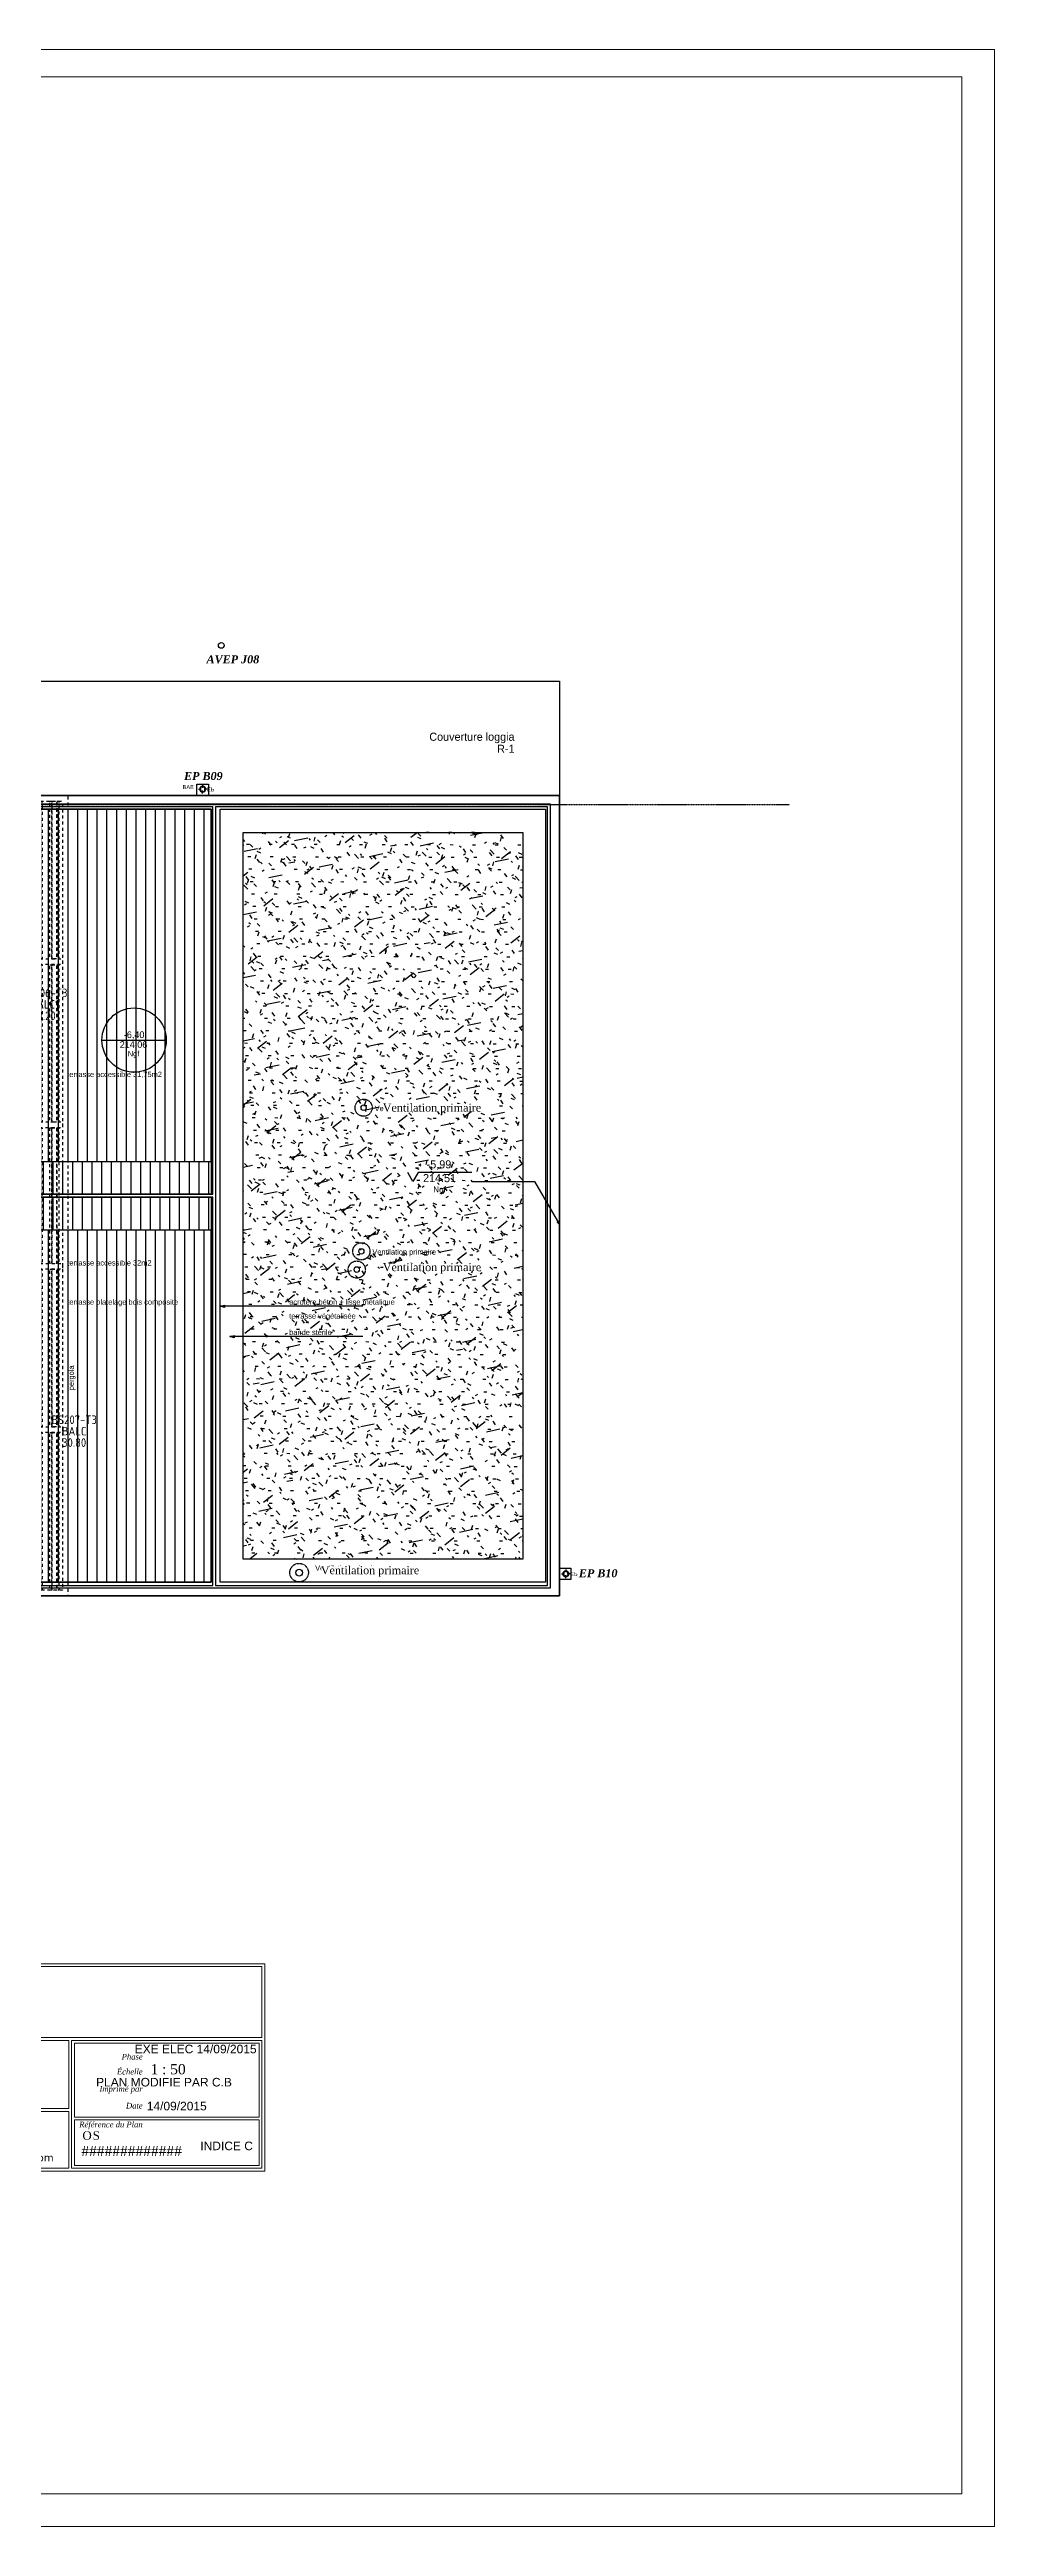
# Model space of a CAD drawing. Header units: centimetres. Extents: x 2648 to 12729, y 1890 to 6224.
# Drawn here: x 11077 to 12729, y 1890 to 6222 of the extents above; entities that cross this region are included whole.
import ezdxf

# ---------------------------------------------------------------- set-up
doc = ezdxf.new("R2010")
doc.units = ezdxf.units.CM
for name, pattern in [('prelem_euev-2', [0.07874, 0.049213, -0.009843, 0.009843, -0.009843]), ('Style de ligne -1', [0.41664, 0.20828, -0.20836]), ('VW-01', [0.41656, 0.20828, -0.20828])]:
    doc.linetypes.add(name, pattern=pattern)
doc.layers.get('0').update_dxf_attribs({"color": 252})
for name, color, linetype in [('B GÈnÈral_Hatch', 252, 'Continuous'), ('B Général', 252, 'Continuous'), ('C ANNOTATIONS-axes horizontaux', 252, 'Style de ligne -1'), ('C ANNOTATIONS-niveaux', 252, 'Continuous'), ('C ANNOTATIONS-PRELEM', 252, 'Continuous'), ('C ANNOTATIONS-prestations', 252, 'Continuous'), ('C ANNOTATIONS-prestations_Hatch', 252, 'Continuous'), ('C ANNOTATIONS-texte', 252, 'Continuous'), ('C ANNOTATIONS-texte_Hatch', 252, 'Continuous'), ('Général', 252, 'Continuous'), ('prlm-EAU-EPEXT', 145, 'Continuous'), ('prlm-MOD-PB', 123, 'Continuous')]:
    doc.layers.add(name, color=color, linetype=linetype)
doc.layers.add('prlm-ZCARTOUCHE', color=181, linetype='Continuous', lineweight=13)
doc.layers.add('w_.prlm-EAU-EPEXT', color=252, linetype='Continuous', lineweight=18)
doc.layers.add('prlm-ZEROPLOT', color=254, linetype='Continuous', plot=False)
doc.styles.add('Arial', font='arial.ttf')
doc.styles.add('Eurostile', font='Eurosti.TTF')
doc.styles.add('prlm-eau-ep', font='timesbi.ttf', dxfattribs={"height": 18})
doc.styles.add('prlm-georgia', font='georgia.ttf', dxfattribs={"height": 1.8})
doc.styles.add('prlm-verdana', font='verdana.ttf', dxfattribs={"height": 0.9})
doc.styles.add('prlm-vmc', font='pala.ttf', dxfattribs={"height": 14})
doc.styles.add('prlm-xpoly', font='isocp.shx', dxfattribs={"height": 15})
doc.styles.get("Standard").update_dxf_attribs({"font": 'isocp.shx', "height": 15})
doc.styles.add('Times New Roman (bold italic)', font='timesbi.ttf')

# ---------------------------------------------------------------- blocks, each defined once
blk = doc.blocks.new('B 80.Groupe-12-1')
at = {"layer": 'B GÈnÈral_Hatch', "linetype": 'Continuous'}
h = blk.add_hatch(dxfattribs=at)
h.set_pattern_fill('H_BARDAGE V 150', color=256, style=0, pattern_type=2)
h.set_pattern_definition([(90, (11134.398, 4191.889), (17, 0), [])])
h.paths.add_polyline_path([(10909.4, 4277.4), (11359.4, 4277.4), (11359.4, 4219.9), (10909.4, 4219.9)])
h = blk.add_hatch(dxfattribs=at)
h.set_pattern_fill('H_BARDAGE V 150', color=256, style=0, pattern_type=2)
h.set_pattern_definition([(90, (11134.398, 4129.389), (17, 0), [])])
h.paths.add_polyline_path([(10909.4, 4214.9), (11359.4, 4214.9), (11359.4, 4157.4), (10909.4, 4157.4)])
at = {"layer": 'B Général', "linetype": 'Continuous', "flags": 128}
for points in [[(10859.4, 3541.4), (10859.4, 3517.4), (11968.4, 3517.4), (11968.4, 4917.4), (11031.4, 4917.4), (11031.4, 4893.4), (11359.4, 4893.4), (11359.4, 4219.9)], [(11359.4, 4214.9), (11359.4, 3541.4), (10859.4, 3541.4)]]:
    blk.add_lwpolyline(points, dxfattribs=at)
for points in [[(11952.4, 4902.9), (11952.4, 3530.9), (10859.4, 3530.9), (10859.4, 3535.9), (11362.3, 3535.9), (11362.3, 4214.9), (10909.4, 4214.9), (10909.4, 4219.9), (11362.3, 4219.9), (11362.3, 4897.9), (11031.4, 4897.9), (11031.4, 4902.9)], [(11367.3, 4897.9), (11367.3, 3535.9), (11947.4, 3535.9), (11947.4, 4897.9)], [(11944.4, 4893.4), (11944.4, 3541.4), (11375.4, 3541.4), (11375.4, 4893.4)], [(10909.4, 4277.4), (11359.4, 4277.4), (11359.4, 4219.9), (10909.4, 4219.9)], [(10909.4, 4214.9), (11359.4, 4214.9), (11359.4, 4157.4), (10909.4, 4157.4)]]:
    blk.add_lwpolyline(points, close=True, dxfattribs=at)
at = {"layer": 'B Général', "linetype": 'Continuous', "lineweight": 20, "flags": 128}
for points in [[(11375.4, 4893.4), (11944.4, 4893.4), (11944.4, 3541.4), (11375.4, 3541.4)], [(11904.3, 4852.9), (11415.6, 4852.9), (11415.6, 3581.9), (11904.3, 3581.9), (11904.3, 4852.9)]]:
    blk.add_lwpolyline(points, close=True, dxfattribs=at)
blk = doc.blocks.new('B 80.Alti BAT B ACCROTÈRE TERRASSE R-2')
at = {"layer": 'B Général', "linetype": 'Continuous', "flags": 128}
blk.add_lwpolyline([(57.2, 15.4), (-36.5, 15.4), (-45.5, -0.2), (-54.4, 15.4)], dxfattribs=at)
at = {"layer": 'C ANNOTATIONS-niveaux', "attachment_point": 2, "rotation": 360, "line_spacing_factor": 0.894142, "style": 'Eurostile'}
for s, insert, char_height in [('214.51', (1, 12.8), 14.12), ('-5,99', (0, 36.9), 14.12), ('Ngf', (1, -8.8), 10.59)]:
    blk.add_mtext(s, dxfattribs=dict(at, insert=insert, char_height=char_height))
blk = doc.blocks.new('B 80.Alti BAT B TERRASSE R-2')
at = {"layer": 'C ANNOTATIONS-niveaux', "linetype": 'Continuous'}
blk.add_line((-55.3, -0.2), (57.2, -0.2), dxfattribs=at)
blk.add_circle((1, -0.2), 56.2, dxfattribs=at)
at = {"layer": 'C ANNOTATIONS-niveaux', "attachment_point": 2, "rotation": 0, "line_spacing_factor": 0.894142, "style": 'Eurostile'}
for s, insert, char_height in [('-6,40', (1, 15.1), 11.77), ('214.06', (0, -2.2), 11.77), ('Ngf', (0, -19.2), 9.41)]:
    blk.add_mtext(s, dxfattribs=dict(at, insert=insert, char_height=char_height))
blk = doc.blocks.new('B 80.Groupe-23-1')
at = {"layer": 'B Général', "linetype": 'VW-01', "ltscale": 25.4, "flags": 128}
for points in [[(10859.4, 4336.5), (10869.4, 4336.5), (10869.4, 4907.4), (11099.4, 4907.4), (11099.4, 3527.4), (10869.4, 3527.4), (10869.4, 4098.8), (10859.4, 4098.8), (10859.4, 3517.4), (11109.4, 3517.4), (11109.4, 4917.4), (10859.4, 4917.4)], [(10874.9, 4907.4), (10878.1, 4907.4), (10878.1, 4631.7), (10874.9, 4631.7)], [(10878.1, 4907.4), (10887.1, 4907.4), (10887.1, 4631.7), (10878.1, 4631.7)], [(10887.1, 4907.4), (10890.2, 4907.4), (10890.2, 4631.7), (10887.1, 4631.7)], [(10903.8, 4907.4), (10907.1, 4907.4), (10907.1, 4631.7), (10903.8, 4631.7)], [(10907.1, 4907.4), (10916.1, 4907.4), (10916.1, 4631.7), (10907.1, 4631.7)], [(10916.1, 4907.4), (10919.1, 4907.4), (10919.1, 4631.7), (10916.1, 4631.7)], [(10932.8, 4907.4), (10936.1, 4907.4), (10936.1, 4631.7), (10932.8, 4631.7)], [(10936.1, 4907.4), (10945.1, 4907.4), (10945.1, 4631.7), (10936.1, 4631.7)], [(10945.1, 4907.4), (10948.1, 4907.4), (10948.1, 4631.7), (10945.1, 4631.7)], [(10961.8, 4907.4), (10965, 4907.4), (10965, 4631.7), (10961.8, 4631.7)], [(10965, 4907.4), (10974, 4907.4), (10974, 4631.7), (10965, 4631.7)], [(10974, 4907.4), (10977.1, 4907.4), (10977.1, 4631.7), (10974, 4631.7)], [(10990.8, 4907.4), (10994, 4907.4), (10994, 4631.7), (10990.8, 4631.7)], [(10994, 4907.4), (11003, 4907.4), (11003, 4631.7), (10994, 4631.7)], [(11003, 4907.4), (11006.1, 4907.4), (11006.1, 4631.7), (11003, 4631.7)], [(11019.7, 4907.4), (11023, 4907.4), (11023, 4631.7), (11019.7, 4631.7)], [(11023, 4907.4), (11032, 4907.4), (11032, 4631.7), (11023, 4631.7)], [(11032, 4907.4), (11035, 4907.4), (11035, 4631.7), (11032, 4631.7)], [(11048.8, 4907.4), (11052, 4907.4), (11052, 4631.7), (11048.8, 4631.7)], [(11052, 4907.4), (11061, 4907.4), (11061, 4631.7), (11052, 4631.7)], [(11061, 4907.4), (11064, 4907.4), (11064, 4631.7), (11061, 4631.7)], [(11077.7, 4907.4), (11080.9, 4907.4), (11080.9, 4631.6), (11077.7, 4631.6)], [(11080.9, 4907.4), (11089.9, 4907.4), (11089.9, 4631.6), (11080.9, 4631.6)], [(11089.9, 4907.4), (11093, 4907.4), (11093, 4631.6), (11089.9, 4631.6)], [(10869.4, 4631.7), (11099.4, 4631.7), (11099.4, 4621.7), (10869.4, 4621.7)], [(10874.9, 4621.7), (10878.1, 4621.7), (10878.1, 4345.9), (10874.9, 4345.9)], [(10878.1, 4621.7), (10887.1, 4621.7), (10887.1, 4345.9), (10878.1, 4345.9)], [(10887.1, 4621.7), (10890.2, 4621.7), (10890.2, 4345.9), (10887.1, 4345.9)], [(10903.8, 4621.7), (10907.1, 4621.7), (10907.1, 4345.9), (10903.8, 4345.9)], [(10907.1, 4621.7), (10916.1, 4621.7), (10916.1, 4345.9), (10907.1, 4345.9)], [(10916.1, 4621.7), (10919.1, 4621.7), (10919.1, 4345.9), (10916.1, 4345.9)], [(10932.8, 4621.7), (10936.1, 4621.7), (10936.1, 4345.9), (10932.8, 4345.9)], [(10936.1, 4621.7), (10945.1, 4621.7), (10945.1, 4345.9), (10936.1, 4345.9)], [(10945.1, 4621.7), (10948.1, 4621.7), (10948.1, 4345.9), (10945.1, 4345.9)], [(10961.8, 4621.7), (10965, 4621.7), (10965, 4345.9), (10961.8, 4345.9)], [(10965, 4621.7), (10974, 4621.7), (10974, 4345.9), (10965, 4345.9)], [(10974, 4621.7), (10977.1, 4621.7), (10977.1, 4345.9), (10974, 4345.9)], [(10990.8, 4621.7), (10994, 4621.7), (10994, 4345.9), (10990.8, 4345.9)], [(10994, 4621.7), (11003, 4621.7), (11003, 4345.9), (10994, 4345.9)], [(11003, 4621.7), (11006.1, 4621.7), (11006.1, 4345.9), (11003, 4345.9)], [(11019.7, 4621.7), (11023, 4621.7), (11023, 4345.9), (11019.7, 4345.9)], [(11023, 4621.7), (11032, 4621.7), (11032, 4345.9), (11023, 4345.9)], [(11032, 4621.7), (11035, 4621.7), (11035, 4345.9), (11032, 4345.9)], [(11048.8, 4621.7), (11052, 4621.7), (11052, 4345.9), (11048.8, 4345.9)], [(11052, 4621.7), (11061, 4621.7), (11061, 4345.9), (11052, 4345.9)], [(11061, 4621.7), (11064, 4621.7), (11064, 4345.9), (11061, 4345.9)], [(11077.7, 4621.6), (11080.9, 4621.6), (11080.9, 4345.9), (11077.7, 4345.9)], [(11080.9, 4621.6), (11089.9, 4621.6), (11089.9, 4345.9), (11080.9, 4345.9)], [(11089.9, 4621.6), (11093, 4621.6), (11093, 4345.9), (11089.9, 4345.9)], [(10869.4, 4346.5), (11099.4, 4346.5), (11099.4, 4336.5), (10869.4, 4336.5)], [(10903.8, 4336.5), (10907.1, 4336.5), (10907.1, 4098.8), (10903.8, 4098.8)], [(10907.1, 4336.5), (10916.1, 4336.5), (10916.1, 4098.8), (10907.1, 4098.8)], [(10916.1, 4336.5), (10919.1, 4336.5), (10919.1, 4098.8), (10916.1, 4098.8)], [(10932.8, 4336.5), (10936.1, 4336.5), (10936.1, 4098.8), (10932.8, 4098.8)], [(10936.1, 4336.5), (10945.1, 4336.5), (10945.1, 4098.8), (10936.1, 4098.8)], [(10945.1, 4336.5), (10948.1, 4336.5), (10948.1, 4098.8), (10945.1, 4098.8)], [(10961.8, 4336.5), (10965, 4336.5), (10965, 4098.8), (10961.8, 4098.8)], [(10965, 4336.5), (10974, 4336.5), (10974, 4098.8), (10965, 4098.8)], [(10974, 4336.5), (10977.1, 4336.5), (10977.1, 4098.8), (10974, 4098.8)], [(10990.8, 4336.5), (10994, 4336.5), (10994, 4098.8), (10990.8, 4098.8)], [(10994, 4336.5), (11003, 4336.5), (11003, 4098.8), (10994, 4098.8)], [(11003, 4336.5), (11006.1, 4336.5), (11006.1, 4098.8), (11003, 4098.8)], [(11019.7, 4336.5), (11023, 4336.5), (11023, 4098.8), (11019.7, 4098.8)], [(11023, 4336.5), (11032, 4336.5), (11032, 4098.8), (11023, 4098.8)], [(11032, 4336.5), (11035, 4336.5), (11035, 4098.8), (11032, 4098.8)], [(11048.8, 4336.5), (11052, 4336.5), (11052, 4098.8), (11048.8, 4098.8)], [(11052, 4336.5), (11061, 4336.5), (11061, 4098.8), (11052, 4098.8)], [(11061, 4336.5), (11064, 4336.5), (11064, 4098.8), (11061, 4098.8)], [(11077.7, 4336.5), (11080.9, 4336.5), (11080.9, 4098.9), (11077.7, 4098.9)], [(11080.9, 4336.5), (11089.9, 4336.5), (11089.9, 4098.9), (11080.9, 4098.9)], [(11089.9, 4336.5), (11093, 4336.5), (11093, 4098.9), (11089.9, 4098.9)], [(10869.4, 4098.8), (11099.4, 4098.8), (11099.4, 4088.8), (10869.4, 4088.8)], [(10874.9, 4088.8), (10878.1, 4088.8), (10878.1, 3813.1), (10874.9, 3813.1)], [(10878.1, 4088.8), (10887.1, 4088.8), (10887.1, 3813.1), (10878.1, 3813.1)], [(10887.1, 4088.8), (10890.2, 4088.8), (10890.2, 3813.1), (10887.1, 3813.1)], [(10903.8, 4088.8), (10907.1, 4088.8), (10907.1, 3813.1), (10903.8, 3813.1)], [(10907.1, 4088.8), (10916.1, 4088.8), (10916.1, 3813.1), (10907.1, 3813.1)], [(10916.1, 4088.8), (10919.1, 4088.8), (10919.1, 3813.1), (10916.1, 3813.1)], [(10932.8, 4088.8), (10936.1, 4088.8), (10936.1, 3813.1), (10932.8, 3813.1)], [(10936.1, 4088.8), (10945.1, 4088.8), (10945.1, 3813.1), (10936.1, 3813.1)], [(10945.1, 4088.8), (10948.1, 4088.8), (10948.1, 3813.1), (10945.1, 3813.1)], [(10961.8, 4088.8), (10965, 4088.8), (10965, 3813.1), (10961.8, 3813.1)], [(10965, 4088.8), (10974, 4088.8), (10974, 3813.1), (10965, 3813.1)], [(10974, 4088.8), (10977.1, 4088.8), (10977.1, 3813.1), (10974, 3813.1)], [(10990.8, 4088.8), (10994, 4088.8), (10994, 3813.1), (10990.8, 3813.1)], [(10994, 4088.8), (11003, 4088.8), (11003, 3813.1), (10994, 3813.1)], [(11003, 4088.8), (11006.1, 4088.8), (11006.1, 3813.1), (11003, 3813.1)], [(11019.7, 4088.8), (11023, 4088.8), (11023, 3813.1), (11019.7, 3813.1)], [(11023, 4088.8), (11032, 4088.8), (11032, 3813.1), (11023, 3813.1)], [(11032, 4088.8), (11035, 4088.8), (11035, 3813.1), (11032, 3813.1)], [(11048.8, 4088.8), (11052, 4088.8), (11052, 3813.1), (11048.8, 3813.1)], [(11052, 4088.8), (11061, 4088.8), (11061, 3813.1), (11052, 3813.1)], [(11061, 4088.8), (11064, 4088.8), (11064, 3813.1), (11061, 3813.1)], [(11077.7, 4088.9), (11080.9, 4088.9), (11080.9, 3813.1), (11077.7, 3813.1)], [(11080.9, 4088.9), (11089.9, 4088.9), (11089.9, 3813.1), (11080.9, 3813.1)], [(11089.9, 4088.9), (11093, 4088.9), (11093, 3813.1), (11089.9, 3813.1)], [(10869.4, 3813.1), (11099.4, 3813.1), (11099.4, 3803.1), (10869.4, 3803.1)], [(10874.9, 3803.1), (10878.1, 3803.1), (10878.1, 3527.4), (10874.9, 3527.4)], [(10878.1, 3803.1), (10887.1, 3803.1), (10887.1, 3527.4), (10878.1, 3527.4)], [(10887.1, 3803.1), (10890.2, 3803.1), (10890.2, 3527.4), (10887.1, 3527.4)], [(10903.8, 3803.1), (10907.1, 3803.1), (10907.1, 3527.4), (10903.8, 3527.4)], [(10907.1, 3803.1), (10916.1, 3803.1), (10916.1, 3527.4), (10907.1, 3527.4)], [(10916.1, 3803.1), (10919.1, 3803.1), (10919.1, 3527.4), (10916.1, 3527.4)], [(10932.8, 3803.1), (10936.1, 3803.1), (10936.1, 3527.4), (10932.8, 3527.4)], [(10936.1, 3803.1), (10945.1, 3803.1), (10945.1, 3527.4), (10936.1, 3527.4)], [(10945.1, 3803.1), (10948.1, 3803.1), (10948.1, 3527.4), (10945.1, 3527.4)], [(10961.8, 3803.1), (10965, 3803.1), (10965, 3527.4), (10961.8, 3527.4)], [(10965, 3803.1), (10974, 3803.1), (10974, 3527.4), (10965, 3527.4)], [(10974, 3803.1), (10977.1, 3803.1), (10977.1, 3527.4), (10974, 3527.4)], [(10990.8, 3803.1), (10994, 3803.1), (10994, 3527.4), (10990.8, 3527.4)], [(10994, 3803.1), (11003, 3803.1), (11003, 3527.4), (10994, 3527.4)], [(11003, 3803.1), (11006.1, 3803.1), (11006.1, 3527.4), (11003, 3527.4)], [(11019.7, 3803.1), (11023, 3803.1), (11023, 3527.4), (11019.7, 3527.4)], [(11023, 3803.1), (11032, 3803.1), (11032, 3527.4), (11023, 3527.4)], [(11032, 3803.1), (11035, 3803.1), (11035, 3527.4), (11032, 3527.4)], [(11048.8, 3803.1), (11052, 3803.1), (11052, 3527.4), (11048.8, 3527.4)], [(11052, 3803.1), (11061, 3803.1), (11061, 3527.4), (11052, 3527.4)], [(11061, 3803.1), (11064, 3803.1), (11064, 3527.4), (11061, 3527.4)], [(11077.7, 3803.1), (11080.9, 3803.1), (11080.9, 3527.4), (11077.7, 3527.4)], [(11080.9, 3803.1), (11089.9, 3803.1), (11089.9, 3527.4), (11080.9, 3527.4)], [(11089.9, 3803.1), (11093, 3803.1), (11093, 3527.4), (11089.9, 3527.4)]]:
    blk.add_lwpolyline(points, close=True, dxfattribs=at)
blk = doc.blocks.new('B 80.EP')
at = {"layer": 'B Général', "linetype": 'Continuous'}
for p, q in [((-7.5, 0), (-2.5, 0)), ((0, 7.5), (0, 2.5)), ((7.5, 0), (2.5, 0)), ((0, -7.5), (0, -2.5))]:
    blk.add_line(p, q, dxfattribs=at)
at = {"layer": 'B Général', "linetype": 'Continuous', "flags": 128}
for points in [[(-5, 0, -1), (5, 0, -1)], [(-4.3, 0, -1), (4.3, 0, -1)]]:
    blk.add_lwpolyline(points, format="xyb", close=True, dxfattribs=at)
at = {"layer": 'C ANNOTATIONS-prestations', "insert": (7.5, 4), "char_height": 7.06, "attachment_point": 1, "line_spacing_factor": 0.894142, "style": 'Eurostile'}
blk.add_mtext('EP', dxfattribs=at)
blk = doc.blocks.new('xi.vpmod')
at = {"layer": 'C ANNOTATIONS-PRELEM', "linetype": 'prelem_euev-2', "ltscale": 25.4}
blk.add_circle((0, 0), 15, dxfattribs=at)
at = {"layer": 'C ANNOTATIONS-PRELEM', "lineweight": 18}
for radius in [5, 4.5]:
    blk.add_circle((0, 0), radius, dxfattribs=at)
blk = doc.blocks.new('xi.vp')
at = {"linetype": 'prelem_euev-2', "ltscale": 25.4}
blk.add_circle((0, 0), 15, dxfattribs=at)
at = {"lineweight": 18}
for radius in [5, 4.5]:
    blk.add_circle((0, 0), radius, dxfattribs=at)
blk = doc.blocks.new('xi.vp125')
at = {"layer": 'C ANNOTATIONS-PRELEM', "linetype": 'prelem_euev-2', "ltscale": 25.4}
blk.add_circle((0, 0), 16.2, dxfattribs=at)
at = {"layer": 'C ANNOTATIONS-PRELEM', "lineweight": 18}
for radius in [6.25, 5.62]:
    blk.add_circle((0, 0), radius, dxfattribs=at)
blk = doc.blocks.new('xi.vp125mod')
at = {"layer": 'C ANNOTATIONS-PRELEM', "lineweight": 18}
for radius in [6.25, 5.62]:
    blk.add_circle((0, 0), radius, dxfattribs=at)
blk = doc.blocks.new('B 80.w_.xi.epext')
at = {"layer": 'w_.prlm-EAU-EPEXT', "linetype": 'Continuous', "lineweight": 18}
blk.add_circle((0, 0), 5, dxfattribs=at)
blk = doc.blocks.new('B 80.Groupe-28-1')
at = {"layer": 'w_.prlm-EAU-EPEXT'}
for p in [(8310.6, 5180.2), (9623, 5180.2), (10432.5, 5180.2), (10701, 5180.2), (11377.2, 5180.2), (9829.1, 4928.6), (10824.1, 4928.6), (11344.7, 4928.6), (11979.7, 3556.2), (9783.2, 2461.2), (8770.5, 2227.7)]:
    blk.add_blockref('B 80.w_.xi.epext', p, dxfattribs=at)
at = {"layer": 'w_.prlm-EAU-EPEXT', "char_height": 13.99, "attachment_point": 1, "line_spacing_factor": 1.004802, "style": 'Times New Roman (bold italic)'}
for s, insert, width in [('AVEP J04', (8288.1, 5158.8), 127.276), ('AVEP J05', (9611.6, 5161.7), 127.276), ('AVEP J06', (10412, 5160.8), 127.276), ('AVEP J07', (10681.8, 5159.8), 127.276), ('AVEP J08', (11351.4, 5162.7), 127.276), ('EP B06', (8346.9, 4944.4), 86.195), ('EP B07', (9838.1, 4955.4), 86.195), ('EP B08', (10791.9, 4958.2), 86.195), ('EP B09', (11312.1, 4958.6), 86.195), ('EP B10', (12002.4, 3564.1), 86.195), ('EP B01', (9795, 2450.5), 86.195), ('EP B02', (8689.8, 2253), 86.195)]:
    blk.add_mtext(s, dxfattribs=dict(at, insert=insert, width=width))
blk = doc.blocks.new('xi.epext')
at = {"layer": 'prlm-EAU-EPEXT', "color": 0, "linetype": 'ByBlock', "lineweight": -2}
blk.add_circle((0, 0), 5, dxfattribs=at)
blk = doc.blocks.new('cartouche_BET')
at = {"layer": 'prlm-ZCARTOUCHE'}
blk.add_hatch(color=0, dxfattribs=at).paths.add_polyline_path([(10.04, 4.46), (10.1, 4.2), (10.05, 4), (6.22, 1.23), (11.06, 3), (11.21, 3.19), (11.22, 3.55), (9.47, 8.4), (9.27, 8.56), (9, 8.61), (7.57, 8.07), (7.5, 8.04)])
at = {"layer": 'prlm-ZCARTOUCHE', "color": 0}
blk.add_lwpolyline([(0, 10), (0, 0), (69, 0), (69, 10)], close=True, dxfattribs=at)
for points, const_width in [([(6.81, 8.43), (2.83, 5.7), (2.72, 5.42), (2.76, 5.14), (5.55, 1.19), (5.8, 1.08), (6.22, 1.23), (10.05, 4), (10.1, 4.2), (10.04, 4.46), (7.22, 8.43), (6.98, 8.51), (6.81, 8.43)], 0.18), ([(6.22, 1.23), (11.06, 3), (11.21, 3.19), (11.22, 3.55), (9.47, 8.4), (9.27, 8.56), (9, 8.61), (7.57, 8.07), (7.5, 8.04)], 0.09)]:
    blk.add_lwpolyline(points, dxfattribs=dict(at, const_width=const_width))
at = {"layer": 'prlm-ZCARTOUCHE', "color": 0, "attachment_point": 4, "line_spacing_factor": 0.8, "style": 'prlm-verdana'}
for s, insert, char_height, width in [('{\\fGeorgia|b0|i0|c0|p18;Prelem}', (13.95, 6.89), 4, 47.6343), ('tél: 04 78 68 94 77\\Pfax: {\\H0.92308x;04 78 85 55 01}   \\Pe-mail: contact {\\H0.7692x;@} prelem.com', (39.77, 3.41), 1.3, 31.0691), ('170, boulevard Stalingrad   ^J69451 LYON cedex 06', (13.98, 2.64), 1.3, 47.6343)]:
    blk.add_mtext(s, dxfattribs=dict(at, insert=insert, char_height=char_height, width=width))
blk = doc.blocks.new('$CTfon')
at = {"color": 0}
blk.add_wipeout([(-104.48, 36.98), (0.47, 36.98), (0.47, -0.48), (-104.48, -0.48)], dxfattribs=at).dxf.layer = 'prlm-ZCARTOUCHE'
at = {"layer": 'prlm-ZCARTOUCHE', "color": 0}
for points in [[(-104, 36.5), (0, 36.5), (0, 0), (-104, 0)], [(-103.5, 36), (-0.5, 36), (-0.5, 23.5), (-103.5, 23.5)], [(-103.5, 23), (-34.5, 23), (-34.5, 11), (-103.5, 11)], [(-34, 23), (-0.5, 23), (-0.5, 0.5), (-34, 0.5)], [(-1, 9.5), (-33.5, 9.5), (-33.5, 22.5), (-1, 22.5)], [(-1, 1), (-33.5, 1), (-33.5, 9), (-1, 9)]]:
    blk.add_lwpolyline(points, close=True, dxfattribs=at)
blk.add_blockref('cartouche_BET', (-103.5, 0.5), dxfattribs=at)
at = {"layer": 'prlm-ZCARTOUCHE', "color": 0, "linetype": 'ByBlock', "ltscale": 20, "char_height": 1, "attachment_point": 6}
for s, insert, width in [('{\\fGeorgia|b0|i1|c0|p18;Échelle}', (-21.49, 17.5), 11), ('{\\fGeorgia|b0|i1|c0|p18;Phase}', (-21.49, 20.13), 11), ('{\\fGeorgia|b0|i1|c0|p18;Imprimé par}', (-21.49, 14.31), 11), ('{\\fGeorgia|b0|i1|c0|p18;Référence du Plan}', (-21.49, 8.04), 12.8598), ('{\\fGeorgia|b0|i1|c0|p18;Date}', (-21.49, 11.51), 11)]:
    blk.add_mtext(s, dxfattribs=dict(at, insert=insert, width=width))
blk = doc.blocks.new('$CTsca')
at = {"layer": 'prlm-ZCARTOUCHE', "color": 0, "style": 'prlm-georgia', "flags": 8}
blk.add_attdef('CTSCA', (-18.77, 17.04), '', height=1.8, dxfattribs=at)

msp = doc.modelspace()

# ---------------------------------------------------------------- hatches: boundary and pattern name
at = {"layer": 'B GÈnÈral_Hatch', "linetype": 'Continuous'}
h = msp.add_hatch(dxfattribs=at)
h.set_pattern_fill('H_BARDAGE V 150', color=256, style=0, pattern_type=2)
h.set_pattern_definition([(90, (11109.388, 4559.889), (17, 0), [])])
h.paths.add_polyline_path([(10909.368, 4277.389), (11359.406, 4277.389), (11359.406, 4893.386), (10859.388, 4893.389), (10859.388, 4355.704), (10909.368, 4355.704)])
h = msp.add_hatch(dxfattribs=at)
h.set_pattern_fill('H_BETON', color=256, style=0, pattern_type=2)
h.set_pattern_definition([(-142.125, (18.52, 3.53), (43.7117, -46.2287), [20.1116, -70.00223]), (-46.603, (18.52, 3.53), (74.8986, 50.10696), [10.1363, -53.48606]), (-168.1342, (25.97, -3.92), (43.22876, -46.14675), [23.8315, -66.28233]), (-45, (74.487, 21.94), (26.14722, 36.69399), [3.74198, -41.31494]), (28.99596, (32.19, 40.13), (42.29579, -18.18976), [4.24987, -37.59605]), (-23.1986, (33.07, 39.688), (10.64927, 43.78035), [6.71663, -38.34028]), (-45.27307, (35.91, 42.19), (26.3218, 36.56896), [6.6235, -39.4178]), (-170.5377, (0, 0), (58.6455, -170.4193), [10.729, -169.4987]), (-107.3538, (-22.49, 19.844), (44.63721, -6.13557), [7.39208, -37.66483]), (-54.46244, (-22.49, 19.844), (45.86113, -6.17366), [7.58682, -37.4701]), (179.84497, (-18.991, 13.656), (41.80673, -21.85841), [5.26239, -34.29632])])
h.paths.add_polyline_path([(11415.585, 4852.904), (11904.306, 4852.904), (11904.306, 3581.874), (11415.585, 3581.874)])
h = msp.add_hatch(dxfattribs=at)
h.set_pattern_fill('H_BARDAGE V 150', color=256, style=0, pattern_type=2)
h.set_pattern_definition([(90, (11109.388, 3823.889), (17, 0), [])])
h.paths.add_polyline_path([(10909.368, 4077.948), (10861.533, 4077.948), (10859.388, 3541.389), (11359.406, 3541.389), (11359.406, 4157.389), (10909.368, 4157.389)])
at = {"layer": 'C ANNOTATIONS-prestations_Hatch', "linetype": 'Continuous'}
for points in [[(11382.949, 4022.019), (11375.445, 4024.03), (11382.949, 4026.041)], [(11399.503, 3969.004), (11392, 3971.015), (11399.503, 3973.026)]]:
    msp.add_hatch(color=250, dxfattribs=at).paths.add_polyline_path(points)
at = {"layer": 'C ANNOTATIONS-texte_Hatch', "linetype": 'Continuous'}
msp.add_hatch(color=250, dxfattribs=at).paths.add_polyline_path([(11967.106, 4172.346), (11968.445, 4167.346), (11964.785, 4171.006)])

# ---------------------------------------------------------------- linework, layer by layer
at = {"layer": 'B Général', "linetype": 'Continuous', "flags": 128}
for points in [[(11031.388, 5117.386), (11968.445, 5117.386), (11968.445, 4917.386), (11031.388, 4917.386)], [(11334.678, 4917.386), (11334.678, 4937.386), (11354.678, 4937.386), (11354.678, 4917.386)], [(10909.368, 4277.389), (11359.406, 4277.389), (11359.406, 4893.386), (10859.388, 4893.389), (10859.388, 4355.704), (10909.368, 4355.704)], [(11415.585, 4852.904), (11904.306, 4852.904), (11904.306, 3581.874), (11415.585, 3581.874)], [(10909.368, 4077.948), (10861.533, 4077.948), (10859.388, 3541.389), (11359.406, 3541.389), (11359.406, 4157.389), (10909.368, 4157.389)], [(11968.445, 3546.184), (11968.445, 3566.184), (11988.445, 3566.184), (11988.445, 3546.184)]]:
    msp.add_lwpolyline(points, close=True, dxfattribs=at)
msp.add_lwpolyline([(10859.388, 3517.389), (11968.445, 3517.389), (11968.445, 4917.386), (11031.388, 4917.386), (11031.388, 4893.386)], dxfattribs=at)
at = {"layer": 'C ANNOTATIONS-axes horizontaux'}
msp.add_line((12370.813, 4901.389), (2960.813, 4901.389), dxfattribs=at)
msp.add_line((12370.813, 4901.389), (2960.813, 4901.389), dxfattribs=at)
at = {"layer": 'C ANNOTATIONS-prestations', "linetype": 'Continuous'}
for p, q in [((11625, 4024.03), (11375.445, 4024.03)), ((11624.999, 3971.015), (11392, 3971.015))]:
    msp.add_line(p, q, dxfattribs=at)
at = {"layer": 'C ANNOTATIONS-prestations', "flags": 128}
for points in [[(11382.949, 4022.019), (11375.445, 4024.03), (11382.949, 4026.041)], [(11399.503, 3969.004), (11392, 3971.015), (11399.503, 3973.026)]]:
    msp.add_lwpolyline(points, close=True, dxfattribs=at)
at = {"layer": 'C ANNOTATIONS-texte', "linetype": 'Continuous', "flags": 128}
msp.add_lwpolyline([(11815.144, 4242.346), (11925.144, 4242.346), (11968.445, 4167.346)], dxfattribs=at)
at = {"layer": 'C ANNOTATIONS-texte', "flags": 128}
msp.add_lwpolyline([(11967.106, 4172.346), (11968.445, 4167.346), (11964.785, 4171.006)], close=True, dxfattribs=at)
at = {"layer": 'prlm-ZEROPLOT'}
msp.add_lwpolyline([(10859.388, 4917.389), (11968.445, 4917.389), (11968.445, 3517.389), (10859.388, 3517.389)], close=True, dxfattribs=at)

# ---------------------------------------------------------------- block references
at = {"layer": 'B Général'}
for name, p in [('B 80.Groupe-12-1', (0, 0)), ('xi.vp', (11626.042, 4371.43)), ('xi.vp', (11622.195, 4120.22)), ('xi.vp', (11614.115, 4088.26))]:
    msp.add_blockref(name, p, dxfattribs=at)
at = {"layer": 'B Général', "xscale": -1, "rotation": 180}
for p in [(11344.678, 4928.636), (11979.695, 3556.184)]:
    msp.add_blockref('B 80.EP', p, dxfattribs=at)
at = {"layer": 'C ANNOTATIONS-niveaux'}
for name, p in [('B 80.Alti BAT B TERRASSE R-2', (11223.791, 4489.909)), ('B 80.Alti BAT B ACCROTÈRE TERRASSE R-2', (11757.894, 4242.505))]:
    msp.add_blockref(name, p, dxfattribs=at)
at = {"layer": 'C ANNOTATIONS-PRELEM'}
for name, p in [('xi.vpmod', (11626.042, 4371.43)), ('xi.vpmod', (11622.195, 4120.22)), ('xi.vpmod', (11614.115, 4088.26)), ('xi.vp125', (11513.365, 3558.107)), ('xi.vp125mod', (11513.365, 3558.107))]:
    msp.add_blockref(name, p, dxfattribs=at)
at = {"layer": 'C ANNOTATIONS-prestations'}
msp.add_blockref('B 80.Groupe-23-1', (0, 0), dxfattribs=at)
at = {"layer": 'Général'}
msp.add_blockref('B 80.Groupe-28-1', (0, 0), dxfattribs=at)
at = {"layer": 'prlm-EAU-EPEXT'}
for p in [(11377.199, 5180.181), (11344.678, 4928.636), (11979.695, 3556.184)]:
    msp.add_blockref('xi.epext', p, dxfattribs=at)
at = {"layer": 'prlm-MOD-PB'}
for name, p in [('xi.vpmod', (11626.042, 4371.43)), ('xi.vpmod', (11622.195, 4120.22)), ('xi.vpmod', (11614.115, 4088.26)), ('xi.vp125mod', (11513.365, 3558.107))]:
    msp.add_blockref(name, p, dxfattribs=at)

# ---------------------------------------------------------------- texts
at = {"layer": 'C ANNOTATIONS-prestations', "attachment_point": 1, "line_spacing_factor": 0.894142, "style": 'Eurostile'}
for s, insert, char_height, width in [('BAE', (11309.7, 4935.782), 7.059, 24.5), ('terrasse accessible 31,75m2', (11108.015, 4434.438), 9.412, 274.29943), ('terrasse accessible 32m2', (11108.015, 4104.795), 9.412, 237.98474), ('terrasse platelage bois composite', (11108.015, 4036.264), 9.412, 217.61233), ('acrotère béton + lisse métalique', (11496, 4036.264), 9.412, 217.61233), ('terrasse végétalisée', (11496, 4011.794), 9.412, 217.61233), ('bande stérile', (11495.999, 3983.249), 9.412, 217.61233)]:
    msp.add_mtext(s, dxfattribs=dict(at, insert=insert, char_height=char_height, width=width))
at = {"layer": 'C ANNOTATIONS-prestations', "char_height": 9.412, "attachment_point": 2, "line_spacing_factor": 1.194749, "style": 'Eurostile'}
for insert in [(11701, 4374.827), (11697, 4123.841), (11597, 3570.841)]:
    msp.add_mtext('Ventilation primaire', dxfattribs=dict(at, insert=insert))
at = {"layer": 'C ANNOTATIONS-prestations', "insert": (11110.171, 3877.174), "char_height": 9.412, "width": 106.13371, "attachment_point": 1, "rotation": 90, "line_spacing_factor": 0.894142, "style": 'Eurostile'}
msp.add_mtext('pergola', dxfattribs=at)
at = {"layer": 'C ANNOTATIONS-texte', "insert": (11890, 5027.391), "char_height": 14.118, "attachment_point": 3, "line_spacing_factor": 0.894142, "style": 'Eurostile'}
msp.add_mtext('Couverture loggia\\PR-1', dxfattribs=at)
at = {"layer": 'prlm-EAU-EPEXT', "char_height": 14, "attachment_point": 1, "style": 'prlm-eau-ep'}
for s, insert, width in [('AVEP J08', (11351.385, 5162.746), 127.27602), ('EP B09', (11312.053, 4958.563), 86.19473), ('EP B10', (12002.386, 3564.135), 86.19473)]:
    msp.add_mtext(s, dxfattribs=dict(at, insert=insert, width=width))
at = {"layer": 'prlm-ZEROPLOT', "lineweight": 20, "char_height": 15, "attachment_point": 5, "line_spacing_factor": 0.8, "style": 'prlm-xpoly'}
for s, insert in [('BS206-T3\\PBALC1\\P31.20', (11068.388, 4552.274)), ('BS207-T3\\PBALC\\P30.80', (11120.016, 3805.568))]:
    msp.add_mtext(s, dxfattribs=dict(at, insert=insert))

# ---------------------------------------------------------------- next in the draw order: texts
at = {"layer": 'prlm-MOD-PB', "lineweight": 20, "char_height": 14, "attachment_point": 2, "line_spacing_factor": 0.8, "style": 'prlm-vmc', "bg_fill": 3, "box_fill_scale": 0.95, "bg_fill_color": 256, "bg_fill_transparency": 0}
for insert in [(11745.638, 4378.555), (11745.638, 4099.529), (11637.29, 3569.376)]:
    msp.add_mtext('Ventilation primaire', dxfattribs=dict(at, insert=insert))

# ---------------------------------------------------------------- next in the draw order: linework, layer by layer
at = {"layer": 'prlm-ZCARTOUCHE'}
for points in [[(2648.365, 6222.481), (12729.087, 6222.481), (12729.087, 1889.576), (2648.365, 1889.576)], [(2705.426, 6174.971), (12672.026, 6174.971), (12672.026, 1946.587), (2705.426, 1946.587)]]:
    msp.add_lwpolyline(points, close=True, dxfattribs=at)

# ---------------------------------------------------------------- next in the draw order: block references
at = {"layer": 'prlm-ZCARTOUCHE', "xscale": 9.93531159235863, "yscale": 9.93531159235863, "zscale": 9.93531159235863}
msp.add_blockref('$CTfon', (11453.248, 2511.253), dxfattribs=at)

# ---------------------------------------------------------------- next in the draw order: block references
msp.add_blockref('$CTsca', (11439.952, 2511.206), dxfattribs=at).add_auto_attribs({'CTSCA': '1 : 50'})

# ---------------------------------------------------------------- next in the draw order: texts
at = {"layer": 'prlm-ZCARTOUCHE', "color": 1, "lineweight": 30, "ltscale": 25, "style": 'Arial'}
msp.add_text('EXE ELEC 14/09/2015', height=15, dxfattribs=at).set_placement((11225.834, 2717.285))
at = {"layer": 'prlm-ZCARTOUCHE', "color": 1, "ltscale": 25, "style": 'Arial'}
for s, p in [('PLAN MODIFIE PAR C.B', (11158.289, 2659.256)), ('14/09/2015', (11246.931, 2617.461)), ('INDICE C', (11340.553, 2547.803))]:
    msp.add_text(s, height=15, dxfattribs=at).set_placement(p)
at = {"layer": 'prlm-ZCARTOUCHE', "attachment_point": 1, "style": 'prlm-georgia'}
for s, insert, char_height in [('{\\T1.1;OS}', (11134.458, 2580.937), 14.903), ('#############', (11132.621, 2555.368), 17.88356)]:
    msp.add_mtext(s, dxfattribs=dict(at, insert=insert, char_height=char_height))

doc.saveas('drawing.dxf')
